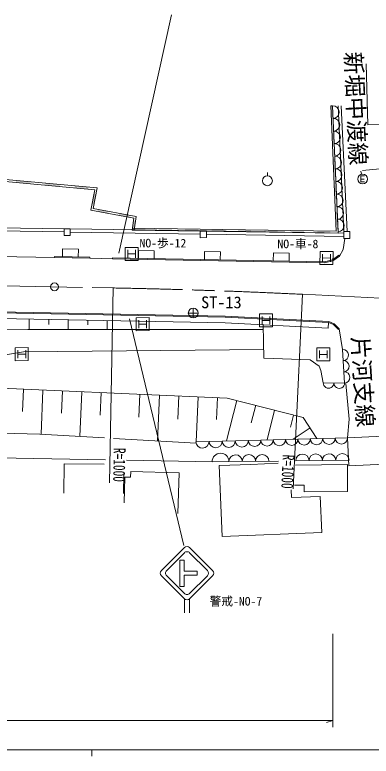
# Model space of a CAD drawing. Units: millimetres, scale not verified. Extents: x 40000 to 680000, y 20000 to 380000.
# Drawn here: x 256184 to 310968, y 204000 to 318129 of the extents above; entities that cross this region are included whole.
import ezdxf
from ezdxf.enums import TextEntityAlignment as Align

# ---------------------------------------------------------------- set-up
doc = ezdxf.new("R2010")
doc.units = ezdxf.units.MM
doc.header["$LTSCALE"] = 1000
doc.linetypes.add('CHAIN', pattern=[18.5, 12, -1.5, 3.5, -1.5])
for name, color, linetype, lineweight in [('M-BGD', 7, 'Continuous', 13), ('M-BMK', 2, 'CHAIN', 13), ('M-BMK-SRVR', 3, 'Continuous', 13), ('M-STR-HTXT', 7, 'Continuous', 13), ('M-STR-STRC', 7, 'Continuous', 13), ('M-TTL-BAND', 7, 'Continuous', 13)]:
    doc.layers.add(name, color=color, linetype=linetype, lineweight=lineweight)
doc.layers.add('M-BGD-HTXT', color=7, linetype='Continuous')
doc.styles.add('ＭＳ ゴシック', font='')
doc.styles.get('ＭＳ ゴシック').set_extended_font_data('MS Gothic')

msp = doc.modelspace()

# ---------------------------------------------------------------- hatches: boundary and pattern name
at = {"layer": 'M-BGD'}
for points in [[(305136, 302078), (305048, 304121), (304749, 304108), (304836, 302065)], [(305311, 297992), (305223, 300035), (304924, 300022), (305011, 297980)], [(305486, 293907), (305398, 295950), (305099, 295937), (305186, 293894)], [(258614, 292426), (256377, 292633), (256350, 292334), (258586, 292128)], [(263087, 292013), (260850, 292220), (260823, 291921), (263059, 291714)], [(267560, 291599), (265323, 291806), (265296, 291507), (267532, 291300)], [(305661, 289821), (305574, 291864), (305274, 291851), (305361, 289808)], [(268364, 288949), (268663, 290529), (268368, 290584), (268070, 289005)], [(270566, 287868), (268919, 288179), (268864, 287885), (270510, 287574)], [(305836, 285735), (305749, 287778), (305449, 287765), (305536, 285723)], [(273860, 287247), (272213, 287558), (272157, 287263), (273804, 286952)], [(274532, 284955), (274736, 286435), (274439, 286476), (274234, 284996)], [(274234, 284996), (276265, 284966), (276270, 285266), (274239, 285296)], [(278296, 284937), (280327, 284907), (280332, 285207), (278301, 285237)], [(282358, 284877), (284389, 284848), (284393, 285148), (282362, 285177)], [(286420, 284818), (288451, 284788), (288455, 285088), (286424, 285118)], [(290482, 284758), (292512, 284729), (292517, 285029), (290486, 285058)], [(294543, 284699), (296574, 284669), (296579, 284969), (294548, 284999)], [(298605, 284640), (300636, 284610), (300640, 284910), (298610, 284940)], [(302667, 284580), (304698, 284550), (304702, 284850), (302671, 284880)]]:
    msp.add_hatch(color=256, dxfattribs=at).paths.add_polyline_path(points)

# ---------------------------------------------------------------- linework, layer by layer
for p, q in [((305049, 304120), (304749, 304107)), ((305575, 284837), (304749, 304107)), ((305049, 304120), (305891, 284715)), ((305888, 284532), (305049, 304120)), ((305878, 304095), (306764, 284762)), ((306377, 304118), (307264, 284784)), ((313399, 294533), (309649, 294150)), ((295015, 293346), (295012, 293866)), ((309503, 293578), (309395, 294066)), ((268843, 291480), (250649, 293162)), ((268487, 291212), (250896, 292838)), ((309364, 292844), (309874, 292846)), ((267893, 288067), (268487, 291212)), ((268244, 288306), (268843, 291480)), ((274487, 286823), (267893, 288067)), ((274824, 287064), (268244, 288306)), ((274235, 284996), (274487, 286823)), ((274532, 284955), (274824, 287064)), ((263746, 285196), (229428, 285735)), ((263748, 284696), (229430, 285235)), ((284688, 284866), (264689, 285181)), ((284689, 284366), (264691, 284681)), ((274235, 284996), (305888, 284532)), ((274239, 285296), (305575, 284837)), ((306765, 284519), (285631, 284851)), ((306757, 284019), (285633, 284351)), ((252274, 280923), (262271, 280758)), ((262274, 280908), (262271, 280758)), ((262271, 280758), (267714, 280656)), ((262274, 280908), (267717, 280806)), ((267714, 280656), (267717, 280806)), ((306004, 281112), (306093, 280991)), ((267714, 280656), (271203, 280579)), ((271206, 280729), (271203, 280579)), ((288542, 271752), (202947, 273394)), ((258407, 271280), (258377, 269684)), ((261407, 271223), (261392, 270453)), ((264406, 271165), (264377, 269684)), ((267405, 271108), (267391, 270396)), ((270404, 271050), (270378, 269684)), ((304358, 269886), (304404, 270785)), ((306054, 269797), (305950, 269689)), ((306054, 269797), (306561, 266623)), ((257527, 260487), (257378, 257065)), ((260509, 260358), (260214, 253556)), ((263492, 260229), (263343, 256805)), ((266474, 260099), (266176, 253208)), ((269457, 259970), (269307, 256502)), ((275422, 259712), (275270, 256199)), ((278405, 259582), (278098, 252513)), ((281387, 259453), (281233, 255896)), ((284370, 259324), (284070, 252408)), ((287352, 259194), (287207, 255841)), ((290300, 258757), (288708, 252531)), ((293212, 258013), (292522, 255313)), ((296124, 257268), (294955, 252696)), ((299037, 256523), (298558, 254651)), ((301565, 254526), (298952, 252802)), ((269964, 252987), (260012, 253568)), ((284056, 252165), (271337, 252907)), ((307336, 253024), (299714, 252822)), ((237134, 250230), (270115, 249631)), ((263718, 244509), (263759, 249010)), ((263759, 249010), (269893, 248955)), ((273367, 249571), (283995, 249378)), ((283995, 249378), (286508, 249333)), ((286508, 249333), (289104, 249360)), ((289104, 249360), (296702, 249441)), ((292474, 248924), (296668, 249089)), ((299362, 249469), (307568, 249556)), ((274018, 247828), (281425, 247614)), ((272924, 247515), (272896, 244426)), ((281425, 247614), (281245, 241373)), ((300658, 245740), (299202, 245727)), ((300666, 244684), (300658, 245740)), ((298653, 244977), (298699, 243801)), ((298699, 243801), (303147, 243976)), ((303147, 243976), (303365, 238428))]:
    msp.add_line(p, q, dxfattribs=at)
for points in [[(310184, 310566), (310443, 301177), (315262, 301310)], [(309962, 293326), (309362, 293324), (309365, 292424), (309965, 292426)], [(306093, 280991), (306666, 282024), (306946, 283718)], [(263504, 280885), (263527, 282094), (265954, 282048), (265931, 280839)], [(271203, 280579), (303818, 279959), (305099, 280258), (306093, 280991)], [(271206, 280729), (303802, 280109), (305035, 280397), (306004, 281112)], [(275173, 280653), (275196, 281862), (277623, 281816), (277600, 280607)], [(285346, 280460), (285369, 281669), (287796, 281623), (287773, 280414)], [(295911, 280259), (295934, 281468), (298361, 281422), (298338, 280213)], [(305950, 269689), (305178, 270432), (304404, 270785), (288537, 271602), (202943, 273244), (181175, 273902), (161101, 274664), (96667, 277380), (62227, 278832)], [(304358, 269886), (288505, 270703), (202921, 272344), (181144, 273003), (161065, 273765), (96630, 276481), (62187, 277933)], [(294384, 269682), (258168, 269684), (214324, 269619), (165369, 270801), (140750, 271611), (90245, 275396), (62139, 276812)], [(306054, 269797), (305264, 270557), (304440, 270933), (288542, 271752)], [(303592, 261484), (303252, 263390), (302970, 264037), (301615, 264992), (294479, 265249), (294369, 270387)], [(61579, 263917), (70280, 264267), (93316, 264089), (106990, 266207), (125985, 267704), (142382, 266838), (166827, 262492), (169524, 261501), (220678, 259633), (247087, 260940), (288844, 259130), (300493, 256151), (302637, 252900)], [(248551, 264748), (257514, 266263), (294451, 266582)], [(306561, 266623), (306890, 261432), (303592, 261484)], [(260012, 253568), (213676, 254823), (199198, 255710), (169751, 258351), (139990, 261011), (125492, 261646), (115169, 261373), (107727, 261071), (91698, 261054), (75246, 261787)], [(307336, 253024), (307611, 255889), (307098, 261369)], [(299714, 252822), (292092, 252620), (284022, 252407)], [(303365, 238428), (288049, 237825), (287620, 248733), (292474, 248924)], [(299356, 248821), (307308, 248887), (307342, 244739), (300666, 244684)], [(274018, 247828), (273992, 246940), (273088, 246966), (272974, 242998)]]:
    msp.add_lwpolyline(points, dxfattribs=at)
for points in [[(264689, 285199), (264693, 284154), (263749, 284151), (263746, 285196)], [(285631, 284869), (285634, 283825), (284691, 283822), (284688, 284866)], [(307708, 284765), (307711, 283720), (306768, 283717), (306764, 284762)], [(307526, 248696), (313001, 248936), (312811, 253265), (307336, 253024)]]:
    msp.add_lwpolyline(points, close=True, dxfattribs=at)
for centre, radius in [((295018, 292586), 760), ((309664, 292845), 750)]:
    msp.add_circle(centre, radius, dxfattribs=at)
for centre, radius, start, end in [((305091, 303150), 971, 272.48414, 92.48414), ((305175, 301209), 971, 272.48414, 92.48414), ((305259, 299269), 971, 272.48414, 92.48414), ((305343, 297328), 971, 272.48414, 92.48414), ((305428, 295388), 971, 272.48414, 92.48414), ((305512, 293447), 971, 272.48414, 92.48414), ((305596, 291507), 971, 272.48414, 92.48414), ((305680, 289566), 971, 272.48414, 92.48414), ((305764, 287625), 971, 272.48414, 92.48414), ((305849, 285685), 971, 272.48414, 92.48414), ((306616, 265758), 867, 273.619, 93.619), ((306726, 264028), 867, 273.619, 93.619), ((306835, 262298), 867, 273.619, 93.619), ((304416, 261471), 825, 179.09791, 359.09791), ((306065, 261445), 825, 179.09791, 359.09791), ((285031, 252433), 1009, 181.51778, 1.51778), ((287048, 252487), 1009, 181.51778, 1.51778), ((289066, 252540), 1009, 181.51778, 1.51778), ((291083, 252594), 1009, 181.51778, 1.51778), ((293044, 252646), 953, 181.51778, 1.51778), ((294950, 252696), 953, 181.51778, 1.51778), ((296855, 252747), 953, 181.51778, 1.51778), ((298761, 252797), 953, 181.51778, 1.51778), ((300666, 252848), 953, 181.51778, 1.51778), ((302572, 252898), 953, 181.51778, 1.51778), ((304477, 252949), 953, 181.51778, 1.51778), ((306383, 252999), 953, 181.51778, 1.51778), ((287806, 249347), 1298, 0.60772, 180.60772), ((290129, 249371), 1026, 0.60772, 180.60772), ((292181, 249393), 1026, 0.60772, 180.60772), ((294233, 249415), 1026, 0.60772, 180.60772), ((300388, 249480), 1026, 0.60772, 180.60772), ((302439, 249502), 1026, 0.60772, 180.60772), ((304491, 249523), 1026, 0.60772, 180.60772), ((306543, 249545), 1026, 0.60772, 180.60772)]:
    msp.add_arc(centre, radius, start, end, dxfattribs=at)
at = {"layer": 'M-BMK'}
for p, q in [((199077, 277449), (271318, 276081)), ((300434, 275105), (362191, 272134))]:
    msp.add_line(p, q, dxfattribs=at)
msp.add_arc((252369, -723739), 1000000, 87.24503, 88.91514, dxfattribs=at)
at = {"layer": 'M-BMK-SRVR'}
for p, q in [((283606, 272963), (283609, 271463)), ((282857, 272212), (284357, 272215))]:
    msp.add_line(p, q, dxfattribs=at)
for centre, radius in [((262282, 276253), 600), ((262282, 276253), 24), ((283607, 272213), 750)]:
    msp.add_circle(centre, radius, dxfattribs=at)
at = {"layer": 'M-STR-HTXT'}
for p, q in [((271318, 276082), (270750, 246087)), ((298977, 245141), (300418, 275106)), ((305099, 208476), (305099, 222859)), ((60241, 209476), (305099, 209476)), ((305099, 209476), (304099, 209196))]:
    msp.add_line(p, q, dxfattribs=at)
at = {"layer": 'M-STR-STRC'}
for p, q in [((272173, 281435), (280245, 318129)), ((273557, 281929), (273558, 280729)), ((274757, 281931), (274758, 280731)), ((273558, 281329), (274758, 281331)), ((303502, 281293), (303500, 280093)), ((304702, 281291), (304700, 280091)), ((303501, 280693), (304701, 280691)), ((294208, 271691), (294210, 270491)), ((295408, 271693), (295410, 270493)), ((282144, 236444), (273824, 271303)), ((275229, 271105), (275232, 269905)), ((275230, 270505), (276430, 270509)), ((276429, 271109), (276432, 269909)), ((294209, 271091), (295409, 271093)), ((256654, 266488), (256656, 265288)), ((257854, 266490), (257856, 265290)), ((303011, 266452), (303012, 265252)), ((304211, 266453), (304212, 265253)), ((256655, 265888), (257855, 265890)), ((303012, 265852), (304212, 265853)), ((282248, 236124), (278715, 232590)), ((279529, 232590), (282248, 235309)), ((283063, 236124), (286596, 232590)), ((283063, 235309), (285781, 232590)), ((281574, 230126), (281574, 234160)), ((281574, 234160), (282222, 234160)), ((282222, 234160), (282222, 232503)), ((278715, 231776), (282248, 228242)), ((279529, 231776), (282248, 229057)), ((282222, 232503), (284215, 232503)), ((282222, 230126), (282222, 231855)), ((282222, 231855), (284215, 231855)), ((286596, 231776), (283063, 228242)), ((283063, 229057), (285781, 231776)), ((284215, 232503), (284215, 231855)), ((282222, 230126), (281574, 230126)), ((282248, 228242), (282248, 226092)), ((283063, 228242), (283063, 226092))]:
    msp.add_line(p, q, dxfattribs=at)
for points in [[(273159, 280329), (273156, 282329), (275156, 282332), (275159, 280332)], [(303100, 279693), (303103, 281693), (305103, 281690), (305100, 279690)], [(293810, 270090), (293807, 272090), (295807, 272093), (295810, 270093)], [(274833, 269504), (274828, 271504), (276828, 271510), (276833, 269510)], [(256256, 264887), (256254, 266887), (258254, 266890), (258256, 264890)], [(302613, 264852), (302611, 266852), (304611, 266854), (304613, 264854)]]:
    msp.add_lwpolyline(points, close=True, dxfattribs=at)
for centre, start, end in [((282655, 235716), 45, 135), ((282655, 234902), 44.99985, 135), ((279122, 232183), 135, 225), ((279937, 232183), 135, 225.00005), ((285374, 232183), 315.00011, 44.99984), ((286189, 232183), 315, 45), ((282655, 229464), 225.00005, 315.00011), ((282655, 228650), 225, 315)]:
    msp.add_arc(centre, 576, start, end, dxfattribs=at)
at = {"layer": 'M-TTL-BAND'}
for p, q in [((40000, 205000), (579000, 205000)), ((268000, 205000), (268000, 204000))]:
    msp.add_line(p, q, dxfattribs=at)

# ---------------------------------------------------------------- texts
at = {"layer": 'M-BGD-HTXT', "style": 'ＭＳ ゴシック'}
for s, rotation, p in [('新堀中渡線', 272.626, (306173, 312361)), ('片河支線', 273.61, (307218, 268507))]:
    msp.add_text(s, height=2566, rotation=rotation, dxfattribs=at).set_placement(p, align=Align.BOTTOM_LEFT)
at = {"layer": 'M-BMK-SRVR', "style": 'ＭＳ ゴシック'}
msp.add_text('ST-13', height=1833, dxfattribs=at).set_placement((284821, 272403), align=Align.BOTTOM_LEFT)
at = {"layer": 'M-STR-HTXT', "style": 'ＭＳ ゴシック', "width": 0.7}
msp.add_text('R=1000', height=1833, rotation=268.9, dxfattribs=at).set_placement((270853, 251486), align=Align.BOTTOM_LEFT)
msp.add_text('R=1000', height=1833, rotation=267.4, dxfattribs=at).set_placement((298977, 245141), align=Align.TOP_RIGHT)
at = {"layer": 'M-STR-STRC', "style": 'ＭＳ ゴシック'}
for s, p in [('NO-歩-12', (275353, 281926)), ('NO-車-8', (296558, 281803)), ('警戒-NO-7', (286129, 226791))]:
    msp.add_text(s, height=1320, dxfattribs=at).set_placement(p, align=Align.BOTTOM_LEFT)

doc.saveas('drawing.dxf')
